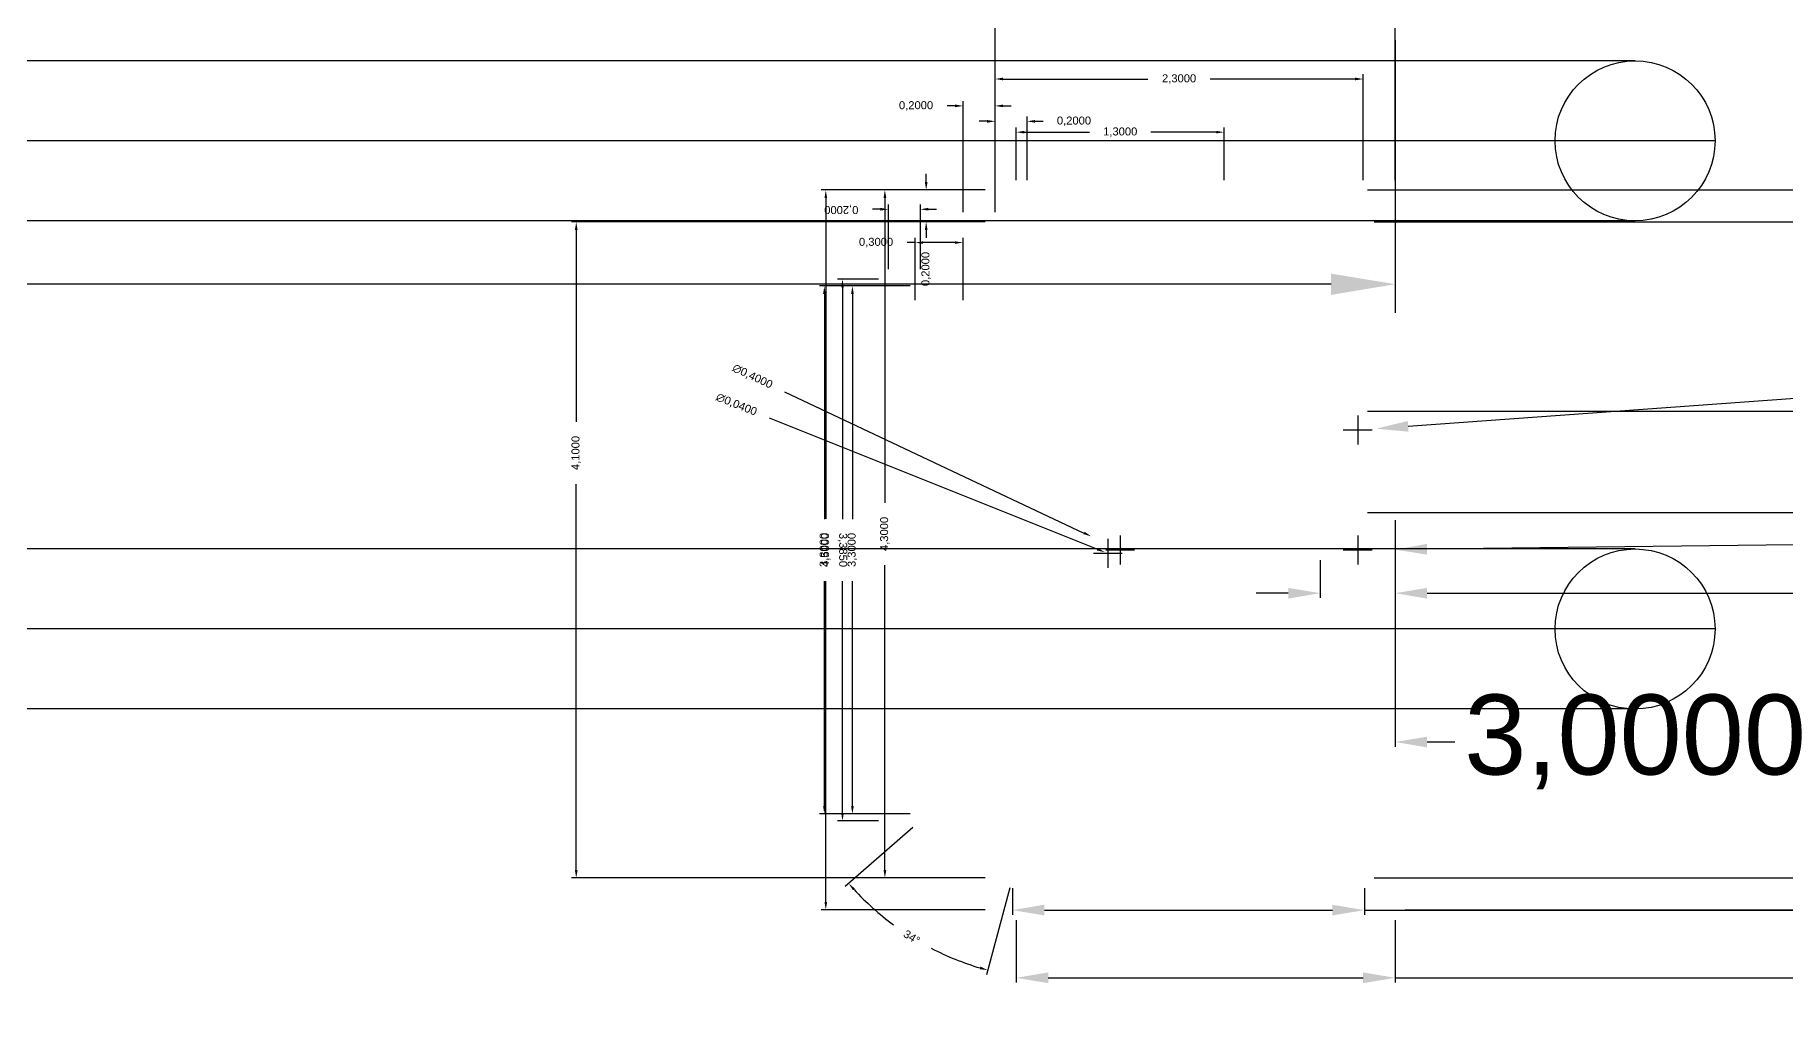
# Model space of a CAD drawing. Header units: millimetres. Extents: x -129 to 171, y -129 to 202.
# Drawn here: x 120.11 to 131.04, y 24.45 to 30.59 of the extents above; entities that cross this region are included whole.
import ezdxf

# ---------------------------------------------------------------- set-up
doc = ezdxf.new("R2010")
doc.units = ezdxf.units.MM
doc.header["$MEASUREMENT"] = 0
for name, color, linetype, plot in [('Acoperis', 180, 'Continuous', False), ('Dimensiuni corp 0', 11, 'Continuous', False), ('Dimensiuni interior_0', 11, 'Continuous', False), ('Dimensiuni interior_1', 11, 'Continuous', False)]:
    doc.layers.add(name, color=color, linetype=linetype, plot=plot)
doc.styles.get("Standard").update_dxf_attribs({"font": 'arial.ttf'})
doc.dimstyles.new('Mici', dxfattribs={"dimtxt": 0.05, "dimasz": 0.05, "dimexe": 0.03, "dimexo": 0.0625, "dimgap": 0.09, "dimtad": 0, "dimdec": 4, "dimzin": 0, "dimtxsty": 'Standard', "dimcen": 0.09, "dimclrd": 1, "dimclre": 1, "dimadec": 0, "dimazin": 0, "dimtfac": 1, "dimtdec": 4, "dimtofl": 0, "dimtmove": 0, "dimatfit": 3, "dimfxl": 1, "dimtolj": 1, "dimtzin": 0, "dimarcsym": 0})
doc.dimstyles.get("Standard").update_dxf_attribs({"dimtxt": 0.18, "dimasz": 0.18, "dimexe": 0.18, "dimexo": 0.0625, "dimgap": 0.09, "dimtad": 0, "dimtih": 1, "dimtoh": 1, "dimdec": 4, "dimzin": 0, "dimdsep": 46, "dimtxsty": 'Standard', "dimcen": 0.09, "dimadec": 0, "dimazin": 0, "dimtfac": 1, "dimtdec": 4, "dimtofl": 0, "dimtmove": 0, "dimatfit": 3, "dimfxl": 1, "dimtolj": 1, "dimtzin": 0, "dimarcsym": 0})

# ---------------------------------------------------------------- blocks, each defined once
blk = doc.blocks.new('*U32')
blk.add_circle((1.5, -97), 0.5)
at = {"extrusion": (-1, 4.06467e-14, 2.35596e-14)}
for centre, radius, start, end in [((48.5, -16.8, -1.5), 51.8, 18.9246, 161.0754), ((48.5, -16.841, -1), 51.341, 19.1485, 160.8515), ((48.5, -16.841, -2), 51.341, 19.1485, 160.8515), ((48.5, -16.882, -1.5), 50.882, 19.3776, 160.6224)]:
    blk.add_arc(centre, radius, start, end, dxfattribs=at)
blk = doc.blocks.new('*U33')
at = {"layer": 'Acoperis', "color": 0, "linetype": 'ByBlock', "lineweight": -2, "transparency": 16777216, "rotation": 90.00000000000072}
for p in [(244.181, 62.125), (244.181, 59.074)]:
    blk.add_blockref('*U32', p, dxfattribs=at)
blk = doc.blocks.new('*D286')
at = {"layer": 'Defpoints', "color": 0, "transparency": 16777216}
for p in [(143.877, 30.051), (146.877, 30.051), (143.877, 28.602)]:
    blk.add_point(p, dxfattribs=at)
at = {"layer": 'Dimensiuni corp 0', "color": 1, "lineweight": -2, "transparency": 16777216}
for p, q in [((143.877, 29.989), (143.877, 28.572)), ((146.877, 29.989), (146.877, 28.572)), ((144.077, 28.602), (144.25, 28.602)), ((146.677, 28.602), (146.503, 28.602))]:
    blk.add_line(p, q, dxfattribs=at)
at = {"layer": 'Dimensiuni corp 0', "color": 1, "transparency": 16777216}
for points in [[(144.077, 28.635), (144.077, 28.568), (143.877, 28.602)], [(146.677, 28.635), (146.677, 28.568), (146.877, 28.602)]]:
    blk.add_solid(points, dxfattribs=at)
at = {"layer": 'Dimensiuni corp 0', "color": 0, "transparency": 16777216, "insert": (145.377, 28.602), "char_height": 0.5, "attachment_point": 5}
blk.add_mtext('\\A1;3,0000', dxfattribs=at)
blk = doc.blocks.new('*D381')
at = {"layer": 'Defpoints', "color": 0, "transparency": 16777216}
for p in [(141.509, 27.552), (143.877, 27.552), (143.877, 27.128)]:
    blk.add_point(p, dxfattribs=at)
at = {"layer": 'Dimensiuni interior_1', "color": 1, "lineweight": -2, "transparency": 16777216}
for p, q in [((141.509, 27.489), (141.509, 27.098)), ((143.877, 27.489), (143.877, 27.098)), ((141.709, 27.128), (143.677, 27.128)), ((143.877, 27.128), (148.522, 27.128))]:
    blk.add_line(p, q, dxfattribs=at)
at = {"layer": 'Dimensiuni interior_1', "color": 1, "transparency": 16777216}
for points in [[(141.709, 27.162), (141.709, 27.095), (141.509, 27.128)], [(143.677, 27.162), (143.677, 27.095), (143.877, 27.128)]]:
    blk.add_solid(points, dxfattribs=at)
at = {"layer": 'Dimensiuni interior_1', "color": 0, "transparency": 16777216, "insert": (149.028, 27.128), "char_height": 0.2, "attachment_point": 5}
blk.add_mtext('\\A1;2,3680', dxfattribs=at)
blk = doc.blocks.new('*D382')
at = {"layer": 'Defpoints', "color": 0, "transparency": 16777216}
for p in [(140.485, 31.452), (140.909, 31.452), (140.909, 28.152)]:
    blk.add_point(p, dxfattribs=at)
at = {"layer": 'Dimensiuni interior_1', "color": 1, "lineweight": -2, "transparency": 16777216}
for p, q in [((140.846, 31.452), (140.455, 31.452)), ((140.485, 31.402), (140.485, 29.995)), ((140.485, 28.202), (140.485, 29.608)), ((140.846, 28.152), (140.455, 28.152))]:
    blk.add_line(p, q, dxfattribs=at)
at = {"layer": 'Dimensiuni interior_1', "color": 1, "transparency": 16777216}
for points in [[(140.477, 31.402), (140.494, 31.402), (140.485, 31.452)], [(140.477, 28.202), (140.494, 28.202), (140.485, 28.152)]]:
    blk.add_solid(points, dxfattribs=at)
at = {"layer": 'Dimensiuni interior_1', "color": 0, "transparency": 16777216, "insert": (140.485, 29.802), "char_height": 0.05, "attachment_point": 5, "rotation": 90}
blk.add_mtext('\\A1;3,3000', dxfattribs=at)
blk = doc.blocks.new('*D389')
at = {"layer": 'Defpoints', "color": 0, "transparency": 16777216}
for p in [(141.783, 28.871), (140.91, 28.109), (141.485, 27.752), (140.714, 27.48)]:
    blk.add_point(p, dxfattribs=at)
at = {"layer": 'Dimensiuni interior_1', "color": 1, "lineweight": -2, "transparency": 16777216}
for p, q in [((140.863, 28.068), (140.439, 27.698)), ((141.469, 27.691), (141.324, 27.147))]:
    blk.add_line(p, q, dxfattribs=at)
for start, end in [(222.7672, 233.5669), (242.6578, 253.4575)]:
    blk.add_arc((141.783, 28.871), 1.754, start, end, dxfattribs=at)
at = {"layer": 'Dimensiuni interior_1', "color": 1, "transparency": 16777216}
for points in [[(140.489, 27.675), (140.501, 27.686), (140.462, 27.717)], [(141.286, 27.198), (141.281, 27.182), (141.331, 27.176)]]:
    blk.add_solid(points, dxfattribs=at)
at = {"layer": 'Dimensiuni interior_1', "color": 0, "transparency": 16777216, "insert": (140.856, 27.382), "char_height": 0.05, "attachment_point": 5, "rotation": 328.1124}
blk.add_mtext('\\A1;34°', dxfattribs=at)
blk = doc.blocks.new('*D390')
at = {"layer": 'Defpoints', "color": 0, "transparency": 16777216}
for p in [(143.685, 31.852), (149.013, 31.852), (143.685, 27.752)]:
    blk.add_point(p, dxfattribs=at)
at = {"layer": 'Dimensiuni interior_1', "color": 1, "lineweight": -2, "transparency": 16777216}
for p, q in [((143.747, 31.852), (149.043, 31.852)), ((149.013, 31.652), (149.013, 30.31)), ((149.013, 27.952), (149.013, 29.293)), ((143.747, 27.752), (149.043, 27.752))]:
    blk.add_line(p, q, dxfattribs=at)
at = {"layer": 'Dimensiuni interior_1', "color": 1, "transparency": 16777216}
for points in [[(148.98, 31.652), (149.046, 31.652), (149.013, 31.852)], [(148.98, 27.952), (149.046, 27.952), (149.013, 27.752)]]:
    blk.add_solid(points, dxfattribs=at)
at = {"layer": 'Dimensiuni interior_1', "color": 0, "transparency": 16777216, "insert": (149.013, 29.802), "char_height": 0.2, "attachment_point": 5, "rotation": 90}
blk.add_mtext('\\A1;4,1000', dxfattribs=at)
blk = doc.blocks.new('*D391')
at = {"layer": 'Defpoints', "color": 0, "transparency": 16777216}
for p in [(143.877, 32.052), (148.21, 32.052), (143.877, 27.552)]:
    blk.add_point(p, dxfattribs=at)
at = {"layer": 'Dimensiuni interior_1', "color": 1, "lineweight": -2, "transparency": 16777216}
for p, q in [((143.939, 32.052), (148.24, 32.052)), ((148.21, 31.852), (148.21, 30.31)), ((148.21, 27.752), (148.21, 29.293)), ((143.939, 27.552), (148.24, 27.552))]:
    blk.add_line(p, q, dxfattribs=at)
at = {"layer": 'Dimensiuni interior_1', "color": 1, "transparency": 16777216}
for points in [[(148.177, 31.852), (148.244, 31.852), (148.21, 32.052)], [(148.177, 27.752), (148.244, 27.752), (148.21, 27.552)]]:
    blk.add_solid(points, dxfattribs=at)
at = {"layer": 'Dimensiuni interior_1', "color": 0, "transparency": 16777216, "insert": (148.21, 29.802), "char_height": 0.2, "attachment_point": 5, "rotation": 90}
blk.add_mtext('\\A1;4,5000', dxfattribs=at)
blk = doc.blocks.new('*D393')
at = {"layer": 'Defpoints', "color": 0, "transparency": 16777216}
for p in [(143.409, 29.802), (143.877, 29.802), (143.877, 29.532)]:
    blk.add_point(p, dxfattribs=at)
at = {"layer": 'Dimensiuni interior_1', "color": 1, "lineweight": -2, "transparency": 16777216}
for p, q in [((143.409, 29.739), (143.409, 29.502)), ((143.877, 29.739), (143.877, 29.502)), ((143.209, 29.532), (143.009, 29.532)), ((144.077, 29.532), (150.857, 29.532))]:
    blk.add_line(p, q, dxfattribs=at)
at = {"layer": 'Dimensiuni interior_1', "color": 1, "transparency": 16777216}
for points in [[(143.209, 29.565), (143.209, 29.498), (143.409, 29.532)], [(144.077, 29.565), (144.077, 29.498), (143.877, 29.532)]]:
    blk.add_solid(points, dxfattribs=at)
at = {"layer": 'Dimensiuni interior_1', "color": 0, "transparency": 16777216, "insert": (151.362, 29.532), "char_height": 0.2, "attachment_point": 5}
blk.add_mtext('\\A1;0,4680', dxfattribs=at)
blk = doc.blocks.new('*D396')
at = {"layer": 'Defpoints', "color": 0, "transparency": 16777216}
for p in [(140.909, 31.452), (140.31, 28.152), (140.909, 28.152)]:
    blk.add_point(p, dxfattribs=at)
at = {"layer": 'Dimensiuni interior_1', "color": 1, "lineweight": -2, "transparency": 16777216}
for p, q in [((140.846, 31.452), (140.28, 31.452)), ((140.31, 31.402), (140.31, 29.995)), ((140.31, 28.202), (140.31, 29.608)), ((140.846, 28.152), (140.28, 28.152))]:
    blk.add_line(p, q, dxfattribs=at)
at = {"layer": 'Dimensiuni interior_1', "color": 1, "transparency": 16777216}
for points in [[(140.302, 31.402), (140.318, 31.402), (140.31, 31.452)], [(140.302, 28.202), (140.318, 28.202), (140.31, 28.152)]]:
    blk.add_solid(points, dxfattribs=at)
at = {"layer": 'Dimensiuni interior_1', "color": 0, "transparency": 16777216, "insert": (140.31, 29.802), "char_height": 0.05, "attachment_point": 5, "rotation": 90}
blk.add_mtext('\\A1;3,3000', dxfattribs=at)
blk = doc.blocks.new('*D397')
at = {"layer": 'Defpoints', "color": 0, "transparency": 16777216}
for p in [(141.509, 32.413), (141.509, 32.052), (142.809, 32.052)]:
    blk.add_point(p, dxfattribs=at)
at = {"layer": 'Dimensiuni interior_1', "color": 1, "lineweight": -2, "transparency": 16777216}
for p, q in [((141.509, 32.114), (141.509, 32.443)), ((141.559, 32.413), (141.967, 32.413)), ((142.759, 32.413), (142.35, 32.413)), ((142.809, 32.114), (142.809, 32.443))]:
    blk.add_line(p, q, dxfattribs=at)
at = {"layer": 'Dimensiuni interior_1', "color": 1, "transparency": 16777216}
for points in [[(141.559, 32.421), (141.559, 32.405), (141.509, 32.413)], [(142.759, 32.421), (142.759, 32.405), (142.809, 32.413)]]:
    blk.add_solid(points, dxfattribs=at)
at = {"layer": 'Dimensiuni interior_1', "color": 0, "transparency": 16777216, "insert": (142.159, 32.413), "char_height": 0.05, "attachment_point": 5}
blk.add_mtext('\\A1;1,3000', dxfattribs=at)
blk = doc.blocks.new('*D398')
at = {"layer": 'Defpoints', "color": 0, "transparency": 16777216}
for p in [(141.978, 29.887), (142.339, 29.716)]:
    blk.add_point(p, dxfattribs=at)
at = {"layer": 'Dimensiuni interior_1', "color": 1, "lineweight": -2, "transparency": 16777216}
for p, q in [((140.06, 30.791), (141.932, 29.908)), ((142.159, 29.892), (142.159, 29.712)), ((142.069, 29.802), (142.249, 29.802))]:
    blk.add_line(p, q, dxfattribs=at)
at = {"layer": 'Dimensiuni interior_1', "color": 1, "transparency": 16777216}
blk.add_solid([(141.936, 29.916), (141.929, 29.901), (141.978, 29.887)], dxfattribs=at)
at = {"layer": 'Dimensiuni interior_1', "color": 0, "transparency": 16777216, "insert": (139.86, 30.885), "char_height": 0.05, "attachment_point": 5, "rotation": 334.754}
blk.add_mtext('\\A1;∅0,4000', dxfattribs=at)
blk = doc.blocks.new('*D399')
at = {"layer": 'Defpoints', "color": 0, "transparency": 16777216}
for p in [(142.063, 29.788), (142.1, 29.773)]:
    blk.add_point(p, dxfattribs=at)
at = {"layer": 'Dimensiuni interior_1', "color": 1, "lineweight": -2, "transparency": 16777216}
for p, q in [((139.966, 30.627), (142.016, 29.807)), ((142.081, 29.871), (142.081, 29.691)), ((141.991, 29.781), (142.171, 29.781))]:
    blk.add_line(p, q, dxfattribs=at)
at = {"layer": 'Dimensiuni interior_1', "color": 1, "transparency": 16777216}
blk.add_solid([(142.019, 29.815), (142.013, 29.799), (142.063, 29.788)], dxfattribs=at)
at = {"layer": 'Dimensiuni interior_1', "color": 0, "transparency": 16777216, "insert": (139.76, 30.709), "char_height": 0.05, "attachment_point": 5, "rotation": 338.1922}
blk.add_mtext('\\A1;∅0,0400', dxfattribs=at)
blk = doc.blocks.new('*D400')
at = {"layer": 'Defpoints', "color": 0, "transparency": 16777216}
for p in [(143.526, 30.543), (143.759, 30.56)]:
    blk.add_point(p, dxfattribs=at)
at = {"layer": 'Dimensiuni interior_1', "color": 1, "lineweight": -2, "transparency": 16777216}
for p, q in [((150.773, 31.068), (143.959, 30.574)), ((143.643, 30.642), (143.643, 30.462)), ((143.553, 30.552), (143.733, 30.552))]:
    blk.add_line(p, q, dxfattribs=at)
at = {"layer": 'Dimensiuni interior_1', "color": 1, "transparency": 16777216}
blk.add_solid([(143.961, 30.541), (143.956, 30.608), (143.759, 30.56)], dxfattribs=at)
at = {"layer": 'Dimensiuni interior_1', "color": 0, "transparency": 16777216, "insert": (151.385, 31.113), "char_height": 0.2, "attachment_point": 5, "rotation": 184.1457}
blk.add_mtext('\\A1;∅0,2340', dxfattribs=at)
blk = doc.blocks.new('*D401')
at = {"layer": 'Defpoints', "color": 0, "transparency": 16777216}
for p in [(143.409, 29.799), (143.877, 29.804)]:
    blk.add_point(p, dxfattribs=at)
at = {"layer": 'Dimensiuni interior_1', "color": 1, "lineweight": -2, "transparency": 16777216}
for p, q in [((143.643, 29.892), (143.643, 29.712)), ((150.859, 29.886), (144.076, 29.807)), ((143.553, 29.802), (143.733, 29.802))]:
    blk.add_line(p, q, dxfattribs=at)
at = {"layer": 'Dimensiuni interior_1', "color": 1, "transparency": 16777216}
blk.add_solid([(144.077, 29.773), (144.076, 29.84), (143.877, 29.804)], dxfattribs=at)
at = {"layer": 'Dimensiuni interior_1', "color": 0, "transparency": 16777216, "insert": (151.473, 29.893), "char_height": 0.2, "attachment_point": 5, "rotation": 180.6685}
blk.add_mtext('\\A1;∅0,4680', dxfattribs=at)
blk = doc.blocks.new('*D402')
at = {"layer": 'Defpoints', "color": 0, "transparency": 16777216}
for p in [(143.643, 32.052), (153.354, 32.052), (143.643, 30.669)]:
    blk.add_point(p, dxfattribs=at)
at = {"layer": 'Dimensiuni interior_1', "color": 1, "lineweight": -2, "transparency": 16777216}
for p, q in [((153.354, 32.252), (153.354, 32.452)), ((143.705, 32.052), (153.384, 32.052)), ((143.705, 30.669), (153.384, 30.669)), ((153.354, 30.469), (153.354, 30.269))]:
    blk.add_line(p, q, dxfattribs=at)
at = {"layer": 'Dimensiuni interior_1', "color": 1, "transparency": 16777216}
for points in [[(153.388, 32.252), (153.321, 32.252), (153.354, 32.052)], [(153.388, 30.469), (153.321, 30.469), (153.354, 30.669)]]:
    blk.add_solid(points, dxfattribs=at)
at = {"layer": 'Dimensiuni interior_1', "color": 0, "transparency": 16777216, "insert": (153.354, 31.36), "char_height": 0.2, "attachment_point": 5, "rotation": 270}
blk.add_mtext('\\A1;1,3830', dxfattribs=at)
blk = doc.blocks.new('*D403')
at = {"layer": 'Defpoints', "color": 0, "transparency": 16777216}
for p in [(143.705, 32.052), (143.643, 30.036), (154.079, 30.036)]:
    blk.add_point(p, dxfattribs=at)
at = {"layer": 'Dimensiuni interior_1', "color": 1, "lineweight": -2, "transparency": 16777216}
for p, q in [((143.768, 32.052), (154.109, 32.052)), ((154.079, 31.852), (154.079, 31.552)), ((154.079, 30.236), (154.079, 30.539)), ((143.705, 30.036), (154.109, 30.036))]:
    blk.add_line(p, q, dxfattribs=at)
at = {"layer": 'Dimensiuni interior_1', "color": 1, "transparency": 16777216}
for points in [[(154.112, 31.852), (154.045, 31.852), (154.079, 32.052)], [(154.112, 30.236), (154.045, 30.236), (154.079, 30.036)]]:
    blk.add_solid(points, dxfattribs=at)
at = {"layer": 'Dimensiuni interior_1', "color": 0, "transparency": 16777216, "insert": (154.079, 31.046), "char_height": 0.2, "attachment_point": 5, "rotation": 270}
blk.add_mtext('\\A1;2,0160', dxfattribs=at)
blk = doc.blocks.new('*D404')
at = {"layer": 'Defpoints', "color": 0, "transparency": 16777216}
for p in [(140.71, 31.494), (140.423, 28.109), (140.71, 28.109)]:
    blk.add_point(p, dxfattribs=at)
at = {"layer": 'Dimensiuni interior_1', "color": 1, "lineweight": -2, "transparency": 16777216}
for p, q in [((140.648, 31.494), (140.393, 31.494)), ((140.423, 31.444), (140.423, 29.995)), ((140.423, 28.159), (140.423, 29.608)), ((140.648, 28.109), (140.393, 28.109))]:
    blk.add_line(p, q, dxfattribs=at)
at = {"layer": 'Dimensiuni interior_1', "color": 1, "transparency": 16777216}
for points in [[(140.432, 31.444), (140.415, 31.444), (140.423, 31.494)], [(140.432, 28.159), (140.415, 28.159), (140.423, 28.109)]]:
    blk.add_solid(points, dxfattribs=at)
at = {"layer": 'Dimensiuni interior_1', "color": 0, "transparency": 16777216, "insert": (140.423, 29.802), "char_height": 0.05, "attachment_point": 5, "rotation": 270}
blk.add_mtext('\\A1;3,3850', dxfattribs=at)
blk = doc.blocks.new('*D405')
at = {"layer": 'Defpoints', "color": 0, "transparency": 16777216}
for p in [(140.71, 31.931), (140.71, 31.494), (140.91, 31.494)]:
    blk.add_point(p, dxfattribs=at)
at = {"layer": 'Dimensiuni interior_1', "color": 1, "lineweight": -2, "transparency": 16777216}
for p, q in [((140.71, 31.557), (140.71, 31.961)), ((140.91, 31.557), (140.91, 31.961)), ((140.66, 31.931), (140.61, 31.931)), ((140.96, 31.931), (141.01, 31.931))]:
    blk.add_line(p, q, dxfattribs=at)
at = {"layer": 'Dimensiuni interior_1', "color": 1, "transparency": 16777216}
for points in [[(140.66, 31.923), (140.66, 31.94), (140.71, 31.931)], [(140.96, 31.923), (140.96, 31.94), (140.91, 31.931)]]:
    blk.add_solid(points, dxfattribs=at)
at = {"layer": 'Dimensiuni interior_1', "color": 0, "transparency": 16777216, "insert": (140.416, 31.931), "char_height": 0.05, "attachment_point": 5, "rotation": 180}
blk.add_mtext('\\A1;0,2000', dxfattribs=at)
blk = doc.blocks.new('*D408')
at = {"layer": 'Defpoints', "color": 0, "transparency": 16777216}
for p in [(141.485, 27.752), (143.685, 27.752), (143.685, 27.551)]:
    blk.add_point(p, dxfattribs=at)
at = {"layer": 'Dimensiuni interior_1', "color": 1, "lineweight": -2, "transparency": 16777216}
for p, q in [((141.485, 27.689), (141.485, 27.521)), ((143.685, 27.689), (143.685, 27.521)), ((141.685, 27.551), (143.485, 27.551)), ((143.685, 27.551), (149.932, 27.551))]:
    blk.add_line(p, q, dxfattribs=at)
at = {"layer": 'Dimensiuni interior_1', "color": 1, "transparency": 16777216}
for points in [[(141.685, 27.585), (141.685, 27.518), (141.485, 27.551)], [(143.485, 27.585), (143.485, 27.518), (143.685, 27.551)]]:
    blk.add_solid(points, dxfattribs=at)
at = {"layer": 'Dimensiuni interior_1', "color": 0, "transparency": 16777216, "insert": (150.439, 27.551), "char_height": 0.2, "attachment_point": 5}
blk.add_mtext('\\A1;2,2000', dxfattribs=at)
blk = doc.blocks.new('*D409')
at = {"layer": 'Defpoints', "color": 0, "transparency": 16777216}
for p in [(143.877, 27.551), (150.439, 27.551), (143.877, 16.551)]:
    blk.add_point(p, dxfattribs=at)
at = {"layer": 'Dimensiuni interior_1', "color": 1, "lineweight": -2, "transparency": 16777216}
for p, q in [((143.939, 27.551), (150.469, 27.551)), ((150.439, 27.351), (150.439, 22.624)), ((150.439, 16.751), (150.439, 21.478)), ((143.939, 16.551), (150.469, 16.551))]:
    blk.add_line(p, q, dxfattribs=at)
at = {"layer": 'Dimensiuni interior_1', "color": 1, "transparency": 16777216}
for points in [[(150.405, 27.351), (150.472, 27.351), (150.439, 27.551)], [(150.405, 16.751), (150.472, 16.751), (150.439, 16.551)]]:
    blk.add_solid(points, dxfattribs=at)
at = {"layer": 'Dimensiuni interior_1', "color": 0, "transparency": 16777216, "insert": (150.439, 22.051), "char_height": 0.2, "attachment_point": 5, "rotation": 90}
blk.add_mtext('\\A1;11,0000', dxfattribs=at)
blk = doc.blocks.new('*D416')
at = {"layer": 'Defpoints', "color": 0, "transparency": 16777216}
for p in [(140.877, 31.723), (140.877, 31.302), (141.177, 31.302)]:
    blk.add_point(p, dxfattribs=at)
at = {"layer": 'Dimensiuni interior_1', "color": 1, "lineweight": -2, "transparency": 16777216}
for p, q in [((140.877, 31.723), (140.827, 31.723)), ((140.877, 31.364), (140.877, 31.753)), ((141.127, 31.723), (140.927, 31.723)), ((141.177, 31.364), (141.177, 31.753))]:
    blk.add_line(p, q, dxfattribs=at)
at = {"layer": 'Dimensiuni interior_1', "color": 1, "transparency": 16777216}
for points in [[(140.927, 31.731), (140.927, 31.715), (140.877, 31.723)], [(141.127, 31.731), (141.127, 31.715), (141.177, 31.723)]]:
    blk.add_solid(points, dxfattribs=at)
at = {"layer": 'Dimensiuni interior_1', "color": 0, "transparency": 16777216, "insert": (140.633, 31.723), "char_height": 0.05, "attachment_point": 5}
blk.add_mtext('\\A1;0,3000', dxfattribs=at)
blk = doc.blocks.new('*D417')
at = {"layer": 'Defpoints', "color": 0, "transparency": 16777216}
for p in [(141.177, 32.577), (141.177, 31.852), (141.377, 31.852)]:
    blk.add_point(p, dxfattribs=at)
at = {"layer": 'Dimensiuni interior_1', "color": 1, "lineweight": -2, "transparency": 16777216}
for p, q in [((141.177, 31.914), (141.177, 32.607)), ((141.377, 31.914), (141.377, 32.607)), ((141.127, 32.577), (141.077, 32.577)), ((141.427, 32.577), (141.477, 32.577))]:
    blk.add_line(p, q, dxfattribs=at)
at = {"layer": 'Dimensiuni interior_1', "color": 1, "transparency": 16777216}
for points in [[(141.127, 32.586), (141.127, 32.569), (141.177, 32.577)], [(141.427, 32.586), (141.427, 32.569), (141.377, 32.577)]]:
    blk.add_solid(points, dxfattribs=at)
at = {"layer": 'Dimensiuni interior_1', "color": 0, "transparency": 16777216, "insert": (140.883, 32.577), "char_height": 0.05, "attachment_point": 5}
blk.add_mtext('\\A1;0,2000', dxfattribs=at)
blk = doc.blocks.new('*D419')
at = {"layer": 'Defpoints', "color": 0, "transparency": 16777216}
for p in [(138.759, 31.852), (141.377, 31.852), (141.377, 27.752)]:
    blk.add_point(p, dxfattribs=at)
at = {"layer": 'Dimensiuni interior_1', "color": 1, "lineweight": -2, "transparency": 16777216}
for p, q in [((141.314, 31.852), (138.729, 31.852)), ((138.759, 31.802), (138.759, 30.603)), ((138.759, 27.802), (138.759, 30.214)), ((141.314, 27.752), (138.729, 27.752))]:
    blk.add_line(p, q, dxfattribs=at)
at = {"layer": 'Dimensiuni interior_1', "color": 1, "transparency": 16777216}
for points in [[(138.751, 31.802), (138.768, 31.802), (138.759, 31.852)], [(138.751, 27.802), (138.768, 27.802), (138.759, 27.752)]]:
    blk.add_solid(points, dxfattribs=at)
at = {"layer": 'Dimensiuni interior_1', "color": 0, "transparency": 16777216, "insert": (138.759, 30.408), "char_height": 0.05, "attachment_point": 5, "rotation": 90}
blk.add_mtext('\\A1;4,1000', dxfattribs=at)
blk = doc.blocks.new('*D420')
at = {"layer": 'Defpoints', "color": 0, "transparency": 16777216}
for p in [(141.377, 32.052), (140.946, 31.852), (141.377, 31.852)]:
    blk.add_point(p, dxfattribs=at)
at = {"layer": 'Dimensiuni interior_1', "color": 1, "lineweight": -2, "transparency": 16777216}
for p, q in [((141.314, 32.052), (140.916, 32.052)), ((140.946, 32.102), (140.946, 32.152)), ((141.314, 31.852), (140.916, 31.852)), ((140.946, 31.802), (140.946, 31.752))]:
    blk.add_line(p, q, dxfattribs=at)
at = {"layer": 'Dimensiuni interior_1', "color": 1, "transparency": 16777216}
for points in [[(140.938, 32.102), (140.955, 32.102), (140.946, 32.052)], [(140.938, 31.802), (140.955, 31.802), (140.946, 31.852)]]:
    blk.add_solid(points, dxfattribs=at)
at = {"layer": 'Dimensiuni interior_1', "color": 0, "transparency": 16777216, "insert": (140.946, 31.558), "char_height": 0.05, "attachment_point": 5, "rotation": 90}
blk.add_mtext('\\A1;0,2000', dxfattribs=at)
blk = doc.blocks.new('*D421')
at = {"layer": 'Defpoints', "color": 0, "transparency": 16777216}
for p in [(141.377, 32.052), (140.688, 27.752), (141.377, 27.752)]:
    blk.add_point(p, dxfattribs=at)
at = {"layer": 'Dimensiuni interior_1', "color": 1, "lineweight": -2, "transparency": 16777216}
for p, q in [((141.314, 32.052), (140.658, 32.052)), ((140.688, 32.002), (140.688, 30.096)), ((140.688, 27.802), (140.688, 29.707)), ((141.314, 27.752), (140.658, 27.752))]:
    blk.add_line(p, q, dxfattribs=at)
at = {"layer": 'Dimensiuni interior_1', "color": 1, "transparency": 16777216}
for points in [[(140.68, 32.002), (140.697, 32.002), (140.688, 32.052)], [(140.68, 27.802), (140.697, 27.802), (140.688, 27.752)]]:
    blk.add_solid(points, dxfattribs=at)
at = {"layer": 'Dimensiuni interior_1', "color": 0, "transparency": 16777216, "insert": (140.688, 29.902), "char_height": 0.05, "attachment_point": 5, "rotation": 90}
blk.add_mtext('\\A1;4,3000', dxfattribs=at)
blk = doc.blocks.new('*D422')
at = {"layer": 'Defpoints', "color": 0, "transparency": 16777216}
for p in [(141.377, 32.052), (140.319, 27.552), (141.377, 27.552)]:
    blk.add_point(p, dxfattribs=at)
at = {"layer": 'Dimensiuni interior_1', "color": 1, "lineweight": -2, "transparency": 16777216}
for p, q in [((141.314, 32.052), (140.289, 32.052)), ((140.319, 32.002), (140.319, 29.996)), ((140.319, 27.602), (140.319, 29.607)), ((141.314, 27.552), (140.289, 27.552))]:
    blk.add_line(p, q, dxfattribs=at)
at = {"layer": 'Dimensiuni interior_1', "color": 1, "transparency": 16777216}
for points in [[(140.311, 32.002), (140.327, 32.002), (140.319, 32.052)], [(140.311, 27.602), (140.327, 27.602), (140.319, 27.552)]]:
    blk.add_solid(points, dxfattribs=at)
at = {"layer": 'Dimensiuni interior_1', "color": 0, "transparency": 16777216, "insert": (140.319, 29.802), "char_height": 0.05, "attachment_point": 5, "rotation": 90}
blk.add_mtext('\\A1;4,5000', dxfattribs=at)
blk = doc.blocks.new('*D423')
at = {"layer": 'Defpoints', "color": 0, "transparency": 16777216}
for p in [(141.577, 32.481), (141.377, 32.052), (141.577, 32.052)]:
    blk.add_point(p, dxfattribs=at)
at = {"layer": 'Dimensiuni interior_1', "color": 1, "lineweight": -2, "transparency": 16777216}
for p, q in [((141.377, 32.114), (141.377, 32.511)), ((141.577, 32.114), (141.577, 32.511)), ((141.327, 32.481), (141.277, 32.481)), ((141.627, 32.481), (141.677, 32.481))]:
    blk.add_line(p, q, dxfattribs=at)
at = {"layer": 'Dimensiuni interior_1', "color": 1, "transparency": 16777216}
for points in [[(141.327, 32.489), (141.327, 32.472), (141.377, 32.481)], [(141.627, 32.489), (141.627, 32.472), (141.577, 32.481)]]:
    blk.add_solid(points, dxfattribs=at)
at = {"layer": 'Dimensiuni interior_1', "color": 0, "transparency": 16777216, "insert": (141.87, 32.481), "char_height": 0.05, "attachment_point": 5}
blk.add_mtext('\\A1;0,2000', dxfattribs=at)
blk = doc.blocks.new('*D424')
at = {"layer": 'Defpoints', "color": 0, "transparency": 16777216}
for p in [(143.677, 32.745), (141.377, 32.052), (143.677, 32.052)]:
    blk.add_point(p, dxfattribs=at)
at = {"layer": 'Dimensiuni interior_1', "color": 1, "lineweight": -2, "transparency": 16777216}
for p, q in [((141.377, 32.114), (141.377, 32.775)), ((141.427, 32.745), (142.332, 32.745)), ((143.627, 32.745), (142.721, 32.745)), ((143.677, 32.114), (143.677, 32.775))]:
    blk.add_line(p, q, dxfattribs=at)
at = {"layer": 'Dimensiuni interior_1', "color": 1, "transparency": 16777216}
for points in [[(141.427, 32.754), (141.427, 32.737), (141.377, 32.745)], [(143.627, 32.754), (143.627, 32.737), (143.677, 32.745)]]:
    blk.add_solid(points, dxfattribs=at)
at = {"layer": 'Dimensiuni interior_1', "color": 0, "transparency": 16777216, "insert": (142.527, 32.745), "char_height": 0.05, "attachment_point": 5}
blk.add_mtext('\\A1;2,3000', dxfattribs=at)
blk = doc.blocks.new('*D425')
at = {"layer": 'Defpoints', "color": 0, "transparency": 16777216}
for p in [(143.877, 33.11), (141.377, 32.052), (143.877, 32.052)]:
    blk.add_point(p, dxfattribs=at)
at = {"layer": 'Dimensiuni interior_1', "color": 1, "lineweight": -2, "transparency": 16777216}
for p, q in [((141.377, 32.114), (141.377, 33.14)), ((143.877, 32.114), (143.877, 33.14)), ((141.427, 33.11), (142.432, 33.11)), ((143.827, 33.11), (142.821, 33.11))]:
    blk.add_line(p, q, dxfattribs=at)
at = {"layer": 'Dimensiuni interior_1', "color": 1, "transparency": 16777216}
for points in [[(141.427, 33.119), (141.427, 33.102), (141.377, 33.11)], [(143.827, 33.119), (143.827, 33.102), (143.877, 33.11)]]:
    blk.add_solid(points, dxfattribs=at)
at = {"layer": 'Dimensiuni interior_1', "color": 0, "transparency": 16777216, "insert": (142.627, 33.11), "char_height": 0.05, "attachment_point": 5}
blk.add_mtext('\\A1;2,5000', dxfattribs=at)
blk = doc.blocks.new('*D468')
at = {"layer": 'Defpoints', "color": 0, "transparency": 16777216}
for p in [(143.877, 35.052), (148.663, 35.052), (143.877, 32.052)]:
    blk.add_point(p, dxfattribs=at)
at = {"layer": 'Dimensiuni interior_1', "color": 1, "lineweight": -2, "transparency": 16777216}
for p, q in [((143.939, 35.052), (148.693, 35.052)), ((148.663, 34.852), (148.663, 34.056)), ((148.663, 32.252), (148.663, 33.047)), ((143.939, 32.052), (148.693, 32.052))]:
    blk.add_line(p, q, dxfattribs=at)
at = {"layer": 'Dimensiuni interior_1', "color": 1, "transparency": 16777216}
for points in [[(148.697, 34.852), (148.63, 34.852), (148.663, 35.052)], [(148.697, 32.252), (148.63, 32.252), (148.663, 32.052)]]:
    blk.add_solid(points, dxfattribs=at)
at = {"layer": 'Dimensiuni interior_1', "color": 0, "transparency": 16777216, "insert": (148.663, 33.552), "char_height": 0.2, "attachment_point": 5, "rotation": 270}
blk.add_mtext('\\A1;3,0000', dxfattribs=at)
blk = doc.blocks.new('*D628')
at = {"layer": 'Defpoints', "color": 0, "transparency": 16777216}
for p in [(123.877, 33.051, 0), (143.877, 33.051, 0), (123.877, 31.463)]:
    blk.add_point(p, dxfattribs=at)
at = {"layer": 'Dimensiuni interior_0', "color": 1, "lineweight": -2, "transparency": 16777216}
for p, q in [((123.877, 32.989), (123.877, 31.283)), ((143.877, 32.989), (143.877, 31.283)), ((124.277, 31.463), (132.551, 31.463)), ((143.477, 31.463), (135.202, 31.463))]:
    blk.add_line(p, q, dxfattribs=at)
at = {"layer": 'Dimensiuni interior_0', "color": 1, "transparency": 16777216}
for points in [[(124.277, 31.396), (124.277, 31.529), (123.877, 31.463)], [(143.477, 31.396), (143.477, 31.529), (143.877, 31.463)]]:
    blk.add_solid(points, dxfattribs=at)
at = {"layer": 'Dimensiuni interior_0', "color": 0, "transparency": 16777216, "insert": (133.877, 31.463), "char_height": 0.5, "attachment_point": 5, "rotation": 180}
blk.add_mtext('\\A1;20,0000', dxfattribs=at)
blk = doc.blocks.new('A$Ca0c041a6')
at = {"layer": 'Acoperis'}
blk.add_blockref('*U33', (-231.0811, -113.51704, 30), dxfattribs=at)
at = {"layer": 'Dimensiuni corp 0'}
dim = blk.add_linear_dim(base=(108.59982, -53.64955, -30), p1=(111.59982, -52.2, -30), p2=(108.59982, -52.2, -30), dimstyle='Mici', override={"dimtxt": 0.5, "dimasz": 0.2}, dxfattribs=at)
dim.commit()
dim.dimension.update_dxf_attribs({"geometry": '*D286', "text_midpoint": (110.09982, -53.64955, -30), "insert": (-35.27669, -82.25133)})
at = {"layer": 'Dimensiuni interior_0'}
dim = blk.add_linear_dim(base=(88.59982, -50.78875, -27.0001), p1=(108.59982, -49.2, -27), p2=(88.59982, -49.2, -27), angle=180, dimstyle='Standard', override={"dimtxt": 0.5, "dimasz": 0.4}, dxfattribs=at)
dim.commit()
dim.dimension.update_dxf_attribs({"geometry": '*D628', "text_midpoint": (98.59982, -50.78875, -27.0001), "insert": (-35.27669, -82.25133)})
at = {"layer": 'Dimensiuni interior_1'}
for base, p1, p2, angle, picture, middle in [((113.3867, -47.19975), (108.59982, -50.19975), (108.59982, -47.19975), 270, '*D468', (113.3867, -48.69975)), ((115.16188, -54.7), (108.59982, -65.7, -2.18835), (108.59982, -54.7), 90, '*D409', (115.16188, -60.2))]:
    dim = blk.add_linear_dim(base=base, p1=p1, p2=p2, angle=angle, dimstyle='Mici', override={"dimtxt": 0.2, "dimasz": 0.2}, dxfattribs=at)
    dim.commit()
    dim.dimension.update_dxf_attribs({"geometry": picture, "text_midpoint": middle, "insert": (-35.27669, -82.25133)})
for base, p1, p2, picture, middle in [((108.59983, -49.14116, 13.4), (106.09983, -50.19975, 13.4), (108.59983, -50.19975, 13.4), '*D425', (107.34983, -49.14116, 13.4)), ((108.39983, -49.50613, 13.4), (106.09983, -50.19975, 13.4), (108.39983, -50.19975, 13.4), '*D424', (107.24983, -49.50613, 13.4)), ((106.29983, -49.7708, 13.4), (106.09983, -50.19975, 13.4), (106.29983, -50.19975, 13.4), '*D423', (106.59353, -49.7708, 13.4)), ((106.23183, -49.83844, 6.5), (107.53183, -50.19975, 6.5), (106.23183, -50.19975, 6.5), '*D397', (106.88183, -49.83844, 6.5))]:
    dim = blk.add_linear_dim(base=base, p1=p1, p2=p2, dimstyle='Mici', dxfattribs=at)
    dim.commit()
    dim.dimension.update_dxf_attribs({"geometry": picture, "text_midpoint": middle, "insert": (-35.27669, -82.25133)})
dim = blk.add_linear_dim(base=(105.89983, -49.67387, 13.4), p1=(106.09983, -50.39975, 13.4), p2=(105.89983, -50.39975, 13.4), dimstyle='Mici', dxfattribs=at)
dim.commit()
dim.dimension.update_dxf_attribs({"geometry": '*D417', "text_midpoint": (105.60613, -49.67387, 13.4), "dimtype": 128, "insert": (-35.27669, -82.25133)})
for base, p1, p2, angle, picture, middle in [((118.07756, -50.19975, 7.9), (108.36583, -51.58275, 7.9), (108.36583, -50.19975, 7.9), 270, '*D402', (118.07756, -50.89125, 7.9)), ((118.80206, -52.21575, 7.9), (108.42833, -50.19975, 7.9), (108.36583, -52.21575, 7.9), 270, '*D403', (118.80206, -51.20578, 7.9)), ((112.93349, -50.19975), (108.59982, -54.69975), (108.59982, -50.19975), 90, '*D391', (112.93349, -52.44975)), ((113.73643, -50.39975, 0.2), (108.40798, -54.49975, 0.2), (108.40798, -50.39975, 0.2), 90, '*D390', (113.73643, -52.44975, 0.2))]:
    dim = blk.add_linear_dim(base=base, p1=p1, p2=p2, angle=angle, dimstyle='Mici', override={"dimtxt": 0.2, "dimasz": 0.2}, dxfattribs=at)
    dim.commit()
    dim.dimension.update_dxf_attribs({"geometry": picture, "text_midpoint": middle, "dimtype": 128, "insert": (-35.27669, -82.25133)})
for base, p1, p2, angle, picture, middle in [((105.04242, -54.69975, 13.4), (106.09983, -50.19975, 13.4), (106.09983, -54.69975, 13.4), 90, '*D422', (105.04242, -52.44975, 13.4)), ((105.41157, -54.49975, 13.4), (106.09983, -50.19975, 13.4), (106.09983, -54.49975, 13.4), 90, '*D421', (105.41157, -52.34975, 13.4)), ((105.66955, -50.39975, 13.4), (106.09983, -50.19975, 13.4), (106.09983, -50.39975, 13.4), 90, '*D420', (105.66955, -50.69345, 13.4)), ((105.43334, -50.32013, 0.2), (105.63334, -50.75726, 0.2), (105.43334, -50.75726, 0.2), 180, '*D405', (105.13964, -50.32013, 0.2)), ((105.59983, -50.52825, 14.75), (105.89983, -50.94975, 14.75), (105.59983, -50.94975, 14.75), 180, '*D416', (105.35613, -50.52825, 14.75)), ((105.03346, -54.09975, 6.5), (105.63183, -50.79975, 6.5), (105.63183, -54.09975, 6.5), 90, '*D396', (105.03346, -52.44975, 6.5)), ((105.14649, -54.14224, 0.2), (105.43334, -50.75726, 0.2), (105.43334, -54.14224, 0.2), 270, '*D404', (105.14649, -52.44975, 0.2)), ((105.20848, -50.79975), (105.63183, -54.09975), (105.63183, -50.79975), 90, '*D382', (105.20848, -52.44975))]:
    dim = blk.add_linear_dim(base=base, p1=p1, p2=p2, angle=angle, dimstyle='Mici', dxfattribs=at)
    dim.commit()
    dim.dimension.update_dxf_attribs({"geometry": picture, "text_midpoint": middle, "insert": (-35.27669, -82.25133)})
dim = blk.add_linear_dim(base=(103.48272, -50.39975, 13.4), p1=(106.09983, -54.49975, 13.4), p2=(106.09983, -50.39975, 13.4), angle=90, dimstyle='Mici', dxfattribs=at)
dim.commit()
dim.dimension.update_dxf_attribs({"geometry": '*D419', "text_midpoint": (103.48272, -51.8429, 13.4), "dimtype": 128, "insert": (-35.27669, -82.25133)})
for p1, p2, picture, middle in [((108.24913, -51.70821, 7.9), (108.48252, -51.69129, 7.9), '*D400', (116.10816, -51.13857, 7.9)), ((108.13184, -52.45248, 7.9), (108.59981, -52.44702, 7.9), '*D401', (116.19613, -52.35839, 7.9))]:
    dim = blk.add_diameter_dim_2p(p1=p1, p2=p2, dimstyle='Mici', override={"dimtxt": 0.2, "dimasz": 0.2}, dxfattribs=at)
    dim.commit()
    dim.dimension.update_dxf_attribs({"geometry": picture, "text_midpoint": middle, "dimtype": 131, "insert": (-35.27669, -82.25133)})
for p1, p2, picture, middle in [((107.06273, -52.53505, 6.7), (106.70093, -52.36445, 6.7), '*D398', (104.58334, -51.36591, 6.7)), ((106.82313, -52.47789, 6.7), (106.78599, -52.46303, 6.7), '*D399', (104.48378, -51.54184, 6.7))]:
    dim = blk.add_diameter_dim_2p(p1=p1, p2=p2, dimstyle='Mici', dxfattribs=at)
    dim.commit()
    dim.dimension.update_dxf_attribs({"geometry": picture, "text_midpoint": middle, "dimtype": 131, "insert": (-35.27669, -82.25133)})
for base, p1, p2, picture, middle in [((108.59982, -52.71974, 4.63973), (108.13183, -52.44975, 4.63973), (108.59982, -52.44975, 4.63973), '*D393', (116.08558, -52.71974, 4.63973)), ((108.40798, -54.7, 0.2), (106.20798, -54.49975, 0.2), (108.40798, -54.49975, 0.2), '*D408', (115.16188, -54.7, 0.2)), ((108.59982, -55.1231), (106.23183, -54.69975), (108.59982, -54.69975), '*D381', (113.75166, -55.1231))]:
    dim = blk.add_linear_dim(base=base, p1=p1, p2=p2, dimstyle='Mici', override={"dimtxt": 0.2, "dimasz": 0.2}, dxfattribs=at)
    dim.commit()
    dim.dimension.update_dxf_attribs({"geometry": picture, "text_midpoint": middle, "dimtype": 128, "insert": (-35.27669, -82.25133)})
dim = blk.add_angular_dim_3p(base=(105.43704, -54.77085, 0.2), center=(106.50613, -53.37994, 0.2), p1=(105.63334, -54.14224, 0.2), p2=(106.20798, -54.49975, 0.2), dimstyle='Mici', dxfattribs=at)
dim.commit()
dim.dimension.update_dxf_attribs({"geometry": '*D389', "text_midpoint": (105.57941, -54.8695, 0.2), "insert": (-35.27669, -82.25133)})

msp = doc.modelspace()

# ---------------------------------------------------------------- block references
msp.add_blockref('A$Ca0c041a6', (20.005, 79.822))

doc.saveas('drawing.dxf')
